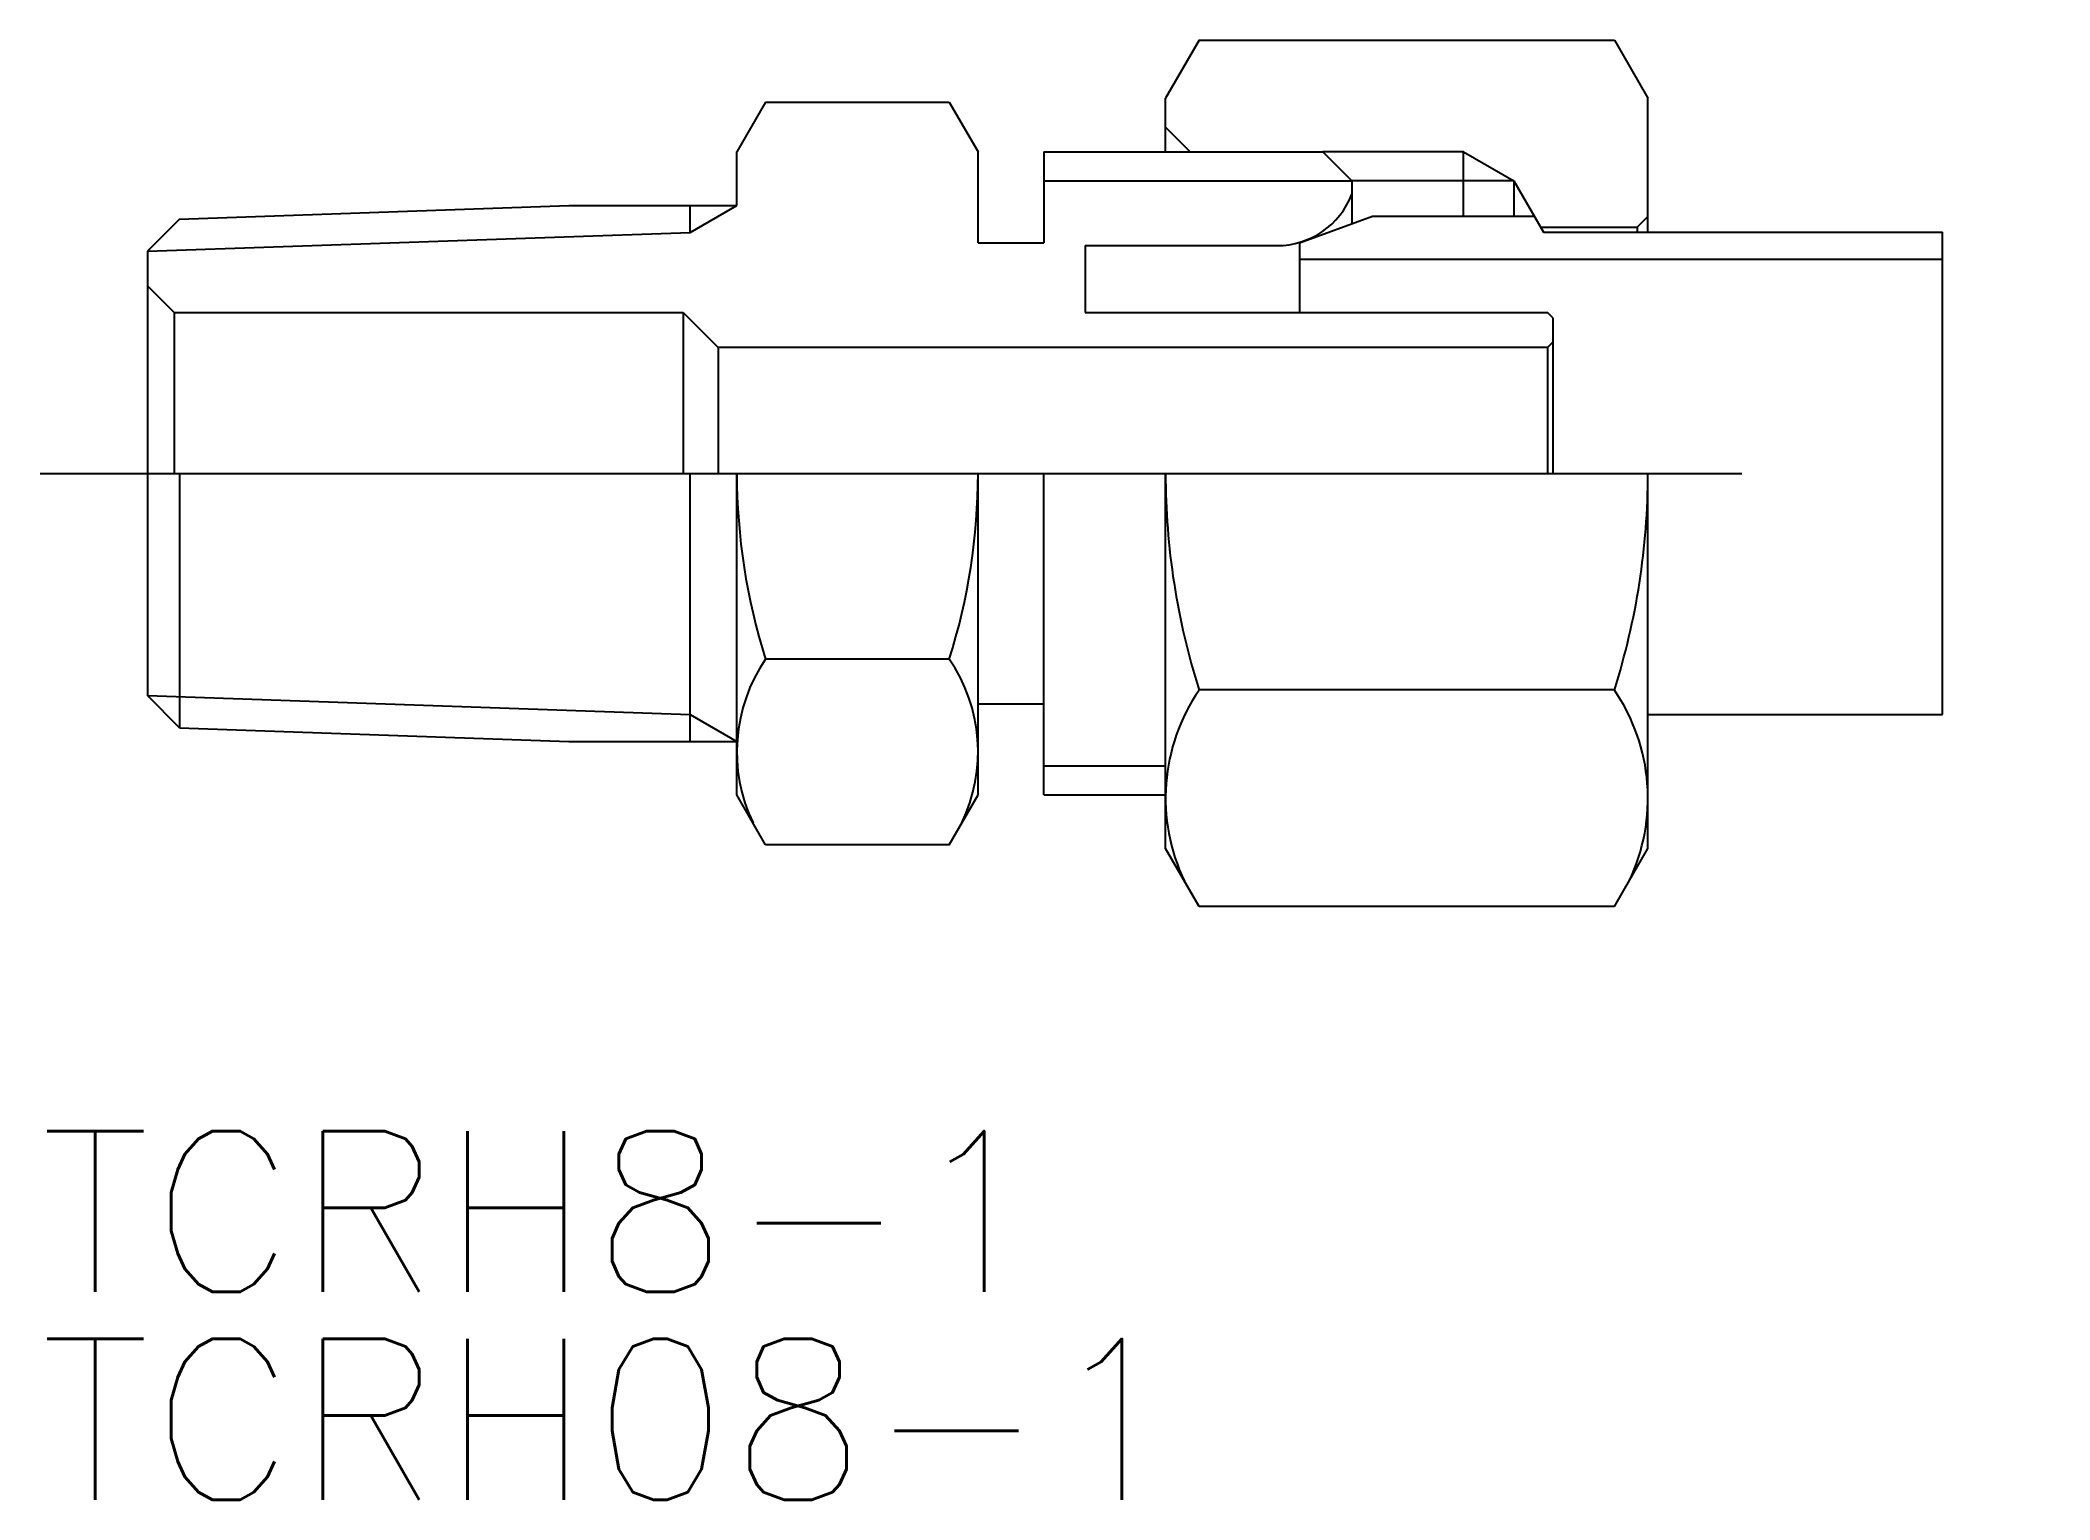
# Model space of a CAD drawing. Extents: x -2 to 35.5, y -19.2 to 8.1.
import ezdxf

# ---------------------------------------------------------------- set-up
doc = ezdxf.new("R2010")
doc.units = 0
doc.linetypes.add('CENTER', pattern=[50.8, 31.75, -6.35, 6.35, -6.35])
doc.layers.get('0').update_dxf_attribs({"linetype": 'CONTINUOUS'})
doc.layers.add('CENTER', color=1, linetype='CENTER')
doc.styles.get("Standard").update_dxf_attribs({"font": 'txt.shx', "height": 3, "bigfont": 'bigfont.shx'})

msp = doc.modelspace()

# ---------------------------------------------------------------- linework, layer by layer
at = {"color": 7, "linetype": 'CONTINUOUS'}
for p, q in [((19.625, 8.083), (19, 7)), ((19.625, 8.083), (27.375, 8.083)), ((27.375, 8.083), (28, 7)), ((11.536, 6.928), (11, 6)), ((11.536, 6.928), (14.964, 6.928)), ((14.964, 6.928), (15.5, 6)), ((19, 6), (19, 7)), ((28, 4.5), (28, 7)), ((19, 6.459), (19.458, 6)), ((11, 5), (11, 6)), ((15.5, 4.3), (15.5, 6)), ((16.727, 6), (21.936, 6)), ((16.727, 6), (16.727, 4.3)), ((21.936, 6), (22.477, 5.458)), ((24.558, 4.8), (24.558, 6)), ((25.496, 5.458), (22.477, 5.458)), ((22.477, 5.458), (22.477, 4.659)), ((25.496, 5.458), (26.05, 4.5)), ((25.496, 5.458), (25.496, 4.8)), ((0.602, 4.746), (7.865, 5)), ((7.865, 5), (11, 5)), ((10.131, 4.498), (10.131, 5)), ((0.602, 4.746), (0, 4.144)), ((21.5, 4.304), (22.864, 4.8)), ((22.864, 4.8), (25.876, 4.8)), ((25.996, 4.594), (27.8, 4.594)), ((26.05, 4.5), (33.5, 4.5)), ((28, 4.794), (27.8, 4.594)), ((27.8, 4.594), (27.8, 4.5)), ((33.5, -4.5), (33.5, 4.5)), ((0, 4.144), (0, -4.144)), ((15.5, 4.3), (16.727, 4.3)), ((17.5, 4.25), (21.077, 4.25)), ((17.5, 4.25), (17.5, 3)), ((21.5, 4.304), (21.5, 3)), ((21.5, 4), (33.5, 4)), ((0.5, 3), (0, 3.5)), ((0.5, 3), (10, 3)), ((0.5, 3), (0.5, 0)), ((10, 3), (10, 0)), ((10, 3), (10.65, 2.35)), ((17.5, 3), (26.127, 3)), ((26.227, 2.9), (26.127, 3)), ((26.227, 2.9), (26.227, 0)), ((10.65, 2.35), (10.65, 0)), ((26.127, 2.35), (10.65, 2.35)), ((26.227, 2.45), (26.127, 2.35)), ((26.127, 2.35), (26.127, 0)), ((15.5, -6), (15.5, 0)), ((16.727, -6), (16.727, 0)), ((19, -7), (19, 0)), ((28, -7), (28, 0)), ((0.602, 0), (0.602, -4.746)), ((10.131, -5), (10.131, 0)), ((11, -6), (11, 0)), ((14.964, -3.464), (11.536, -3.464)), ((27.375, -4.041), (19.625, -4.041)), ((0.602, -4.746), (0, -4.144)), ((15.5, -4.3), (16.727, -4.3)), ((0.602, -4.746), (7.865, -5)), ((28, -4.5), (33.5, -4.5)), ((7.865, -5), (11, -5)), ((11.536, -6.928), (11, -6)), ((14.964, -6.928), (15.5, -6)), ((16.727, -6), (19, -6)), ((14.964, -6.928), (11.536, -6.928)), ((19.625, -8.083), (19, -7)), ((27.375, -8.083), (28, -7)), ((27.375, -8.083), (19.625, -8.083))]:
    msp.add_line(p, q, dxfattribs=at)
at = {"color": 3, "linetype": 'CONTINUOUS'}
for p, q in [((24.558, 6), (21.936, 6)), ((24.558, 6), (25.496, 5.458)), ((16.727, 5.458), (22.477, 5.458)), ((10.131, 4.498), (11, 5)), ((0, 4.144), (10.131, 4.498)), ((0, -4.144), (10.131, -4.498)), ((10.131, -4.498), (11, -5)), ((16.727, -5.458), (19, -5.458))]:
    msp.add_line(p, q, dxfattribs=at)
at = {"color": 7, "linetype": 'CONTINUOUS'}
for centre, radius, start, end in [((21.077, 5.75), 1.5, 270, 338.9605), ((22.464, 0), 11.464, 180, 197.588), ((4.036, 0), 11.464, 342.412, 0), ((32.375, 0), 13.375, 180, 197.588), ((14.625, 0), 13.375, 342.412, 0), ((14.067, -5.196), 3.067, 145.6158, 205.6158), ((12.433, -5.196), 3.067, 334.3842, 34.3842), ((22.578, -6.062), 3.578, 145.6158, 205.6158), ((24.422, -6.062), 3.578, 334.3842, 34.3842)]:
    msp.add_arc(centre, radius, start, end, dxfattribs=at)
at = {"layer": 'CENTER', "color": 1, "linetype": 'CENTER'}
msp.add_line((-2, 0), (35.5, 0), dxfattribs=at)

# ---------------------------------------------------------------- texts
at = {"color": 7, "linetype": 'CONTINUOUS'}
for s, p in [('TCRH8-1', (-2, -15.272)), ('TCRH08-1', (-2, -19.15))]:
    msp.add_text(s, height=3, dxfattribs=at).set_placement(p)

doc.saveas('drawing.dxf')
